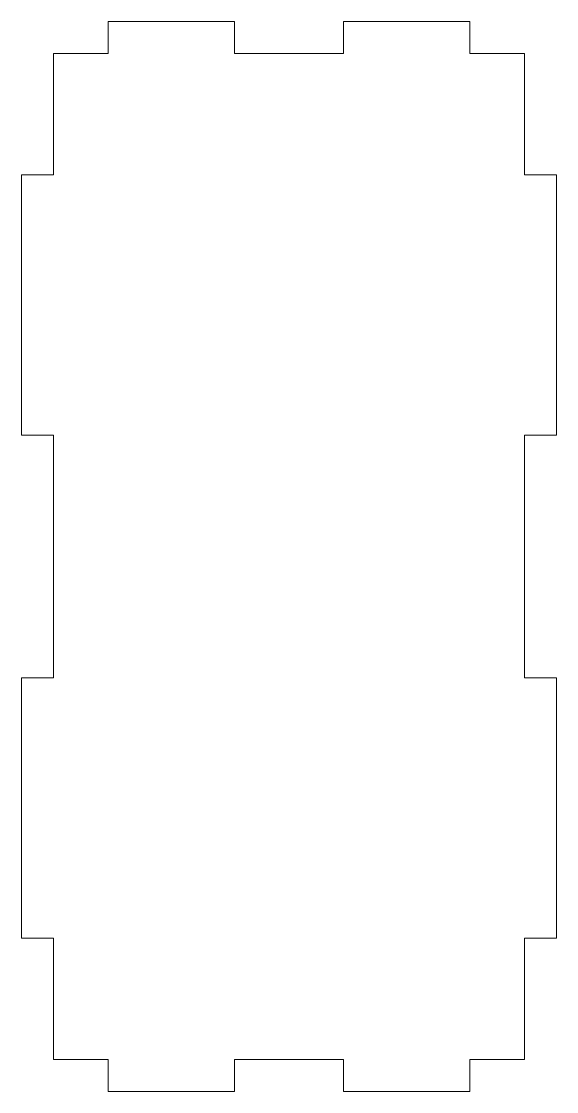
# Model space of a CAD drawing. Header units: millimetres. Extents: x 0 to 50, y 0 to 100.
import ezdxf

# ---------------------------------------------------------------- set-up
doc = ezdxf.new("R2010")
doc.units = ezdxf.units.MM
doc.layers.add('LINES', color=1, linetype='Continuous', lineweight=0)

msp = doc.modelspace()

# ---------------------------------------------------------------- linework, layer by layer
at = {"layer": 'LINES'}
msp.add_lwpolyline([(3, 3), (8.1, 3), (8.1, 0), (19.9, 0), (19.9, 3), (25, 3), (30.1, 3), (30.1, 0), (41.9, 0), (41.9, 3), (47, 3), (47, 14.35), (50, 14.35), (50, 38.65), (47, 38.65), (47, 50), (47, 61.35), (50, 61.35), (50, 85.65), (47, 85.65), (47, 97), (41.9, 97), (41.9, 100), (30.1, 100), (30.1, 97), (25, 97), (19.9, 97), (19.9, 100), (8.1, 100), (8.1, 97), (3, 97), (3, 85.65), (0, 85.65), (0, 61.35), (3, 61.35), (3, 50), (3, 38.65), (0, 38.65), (0, 14.35), (3, 14.35), (3, 3)], dxfattribs=at)

doc.saveas('drawing.dxf')
